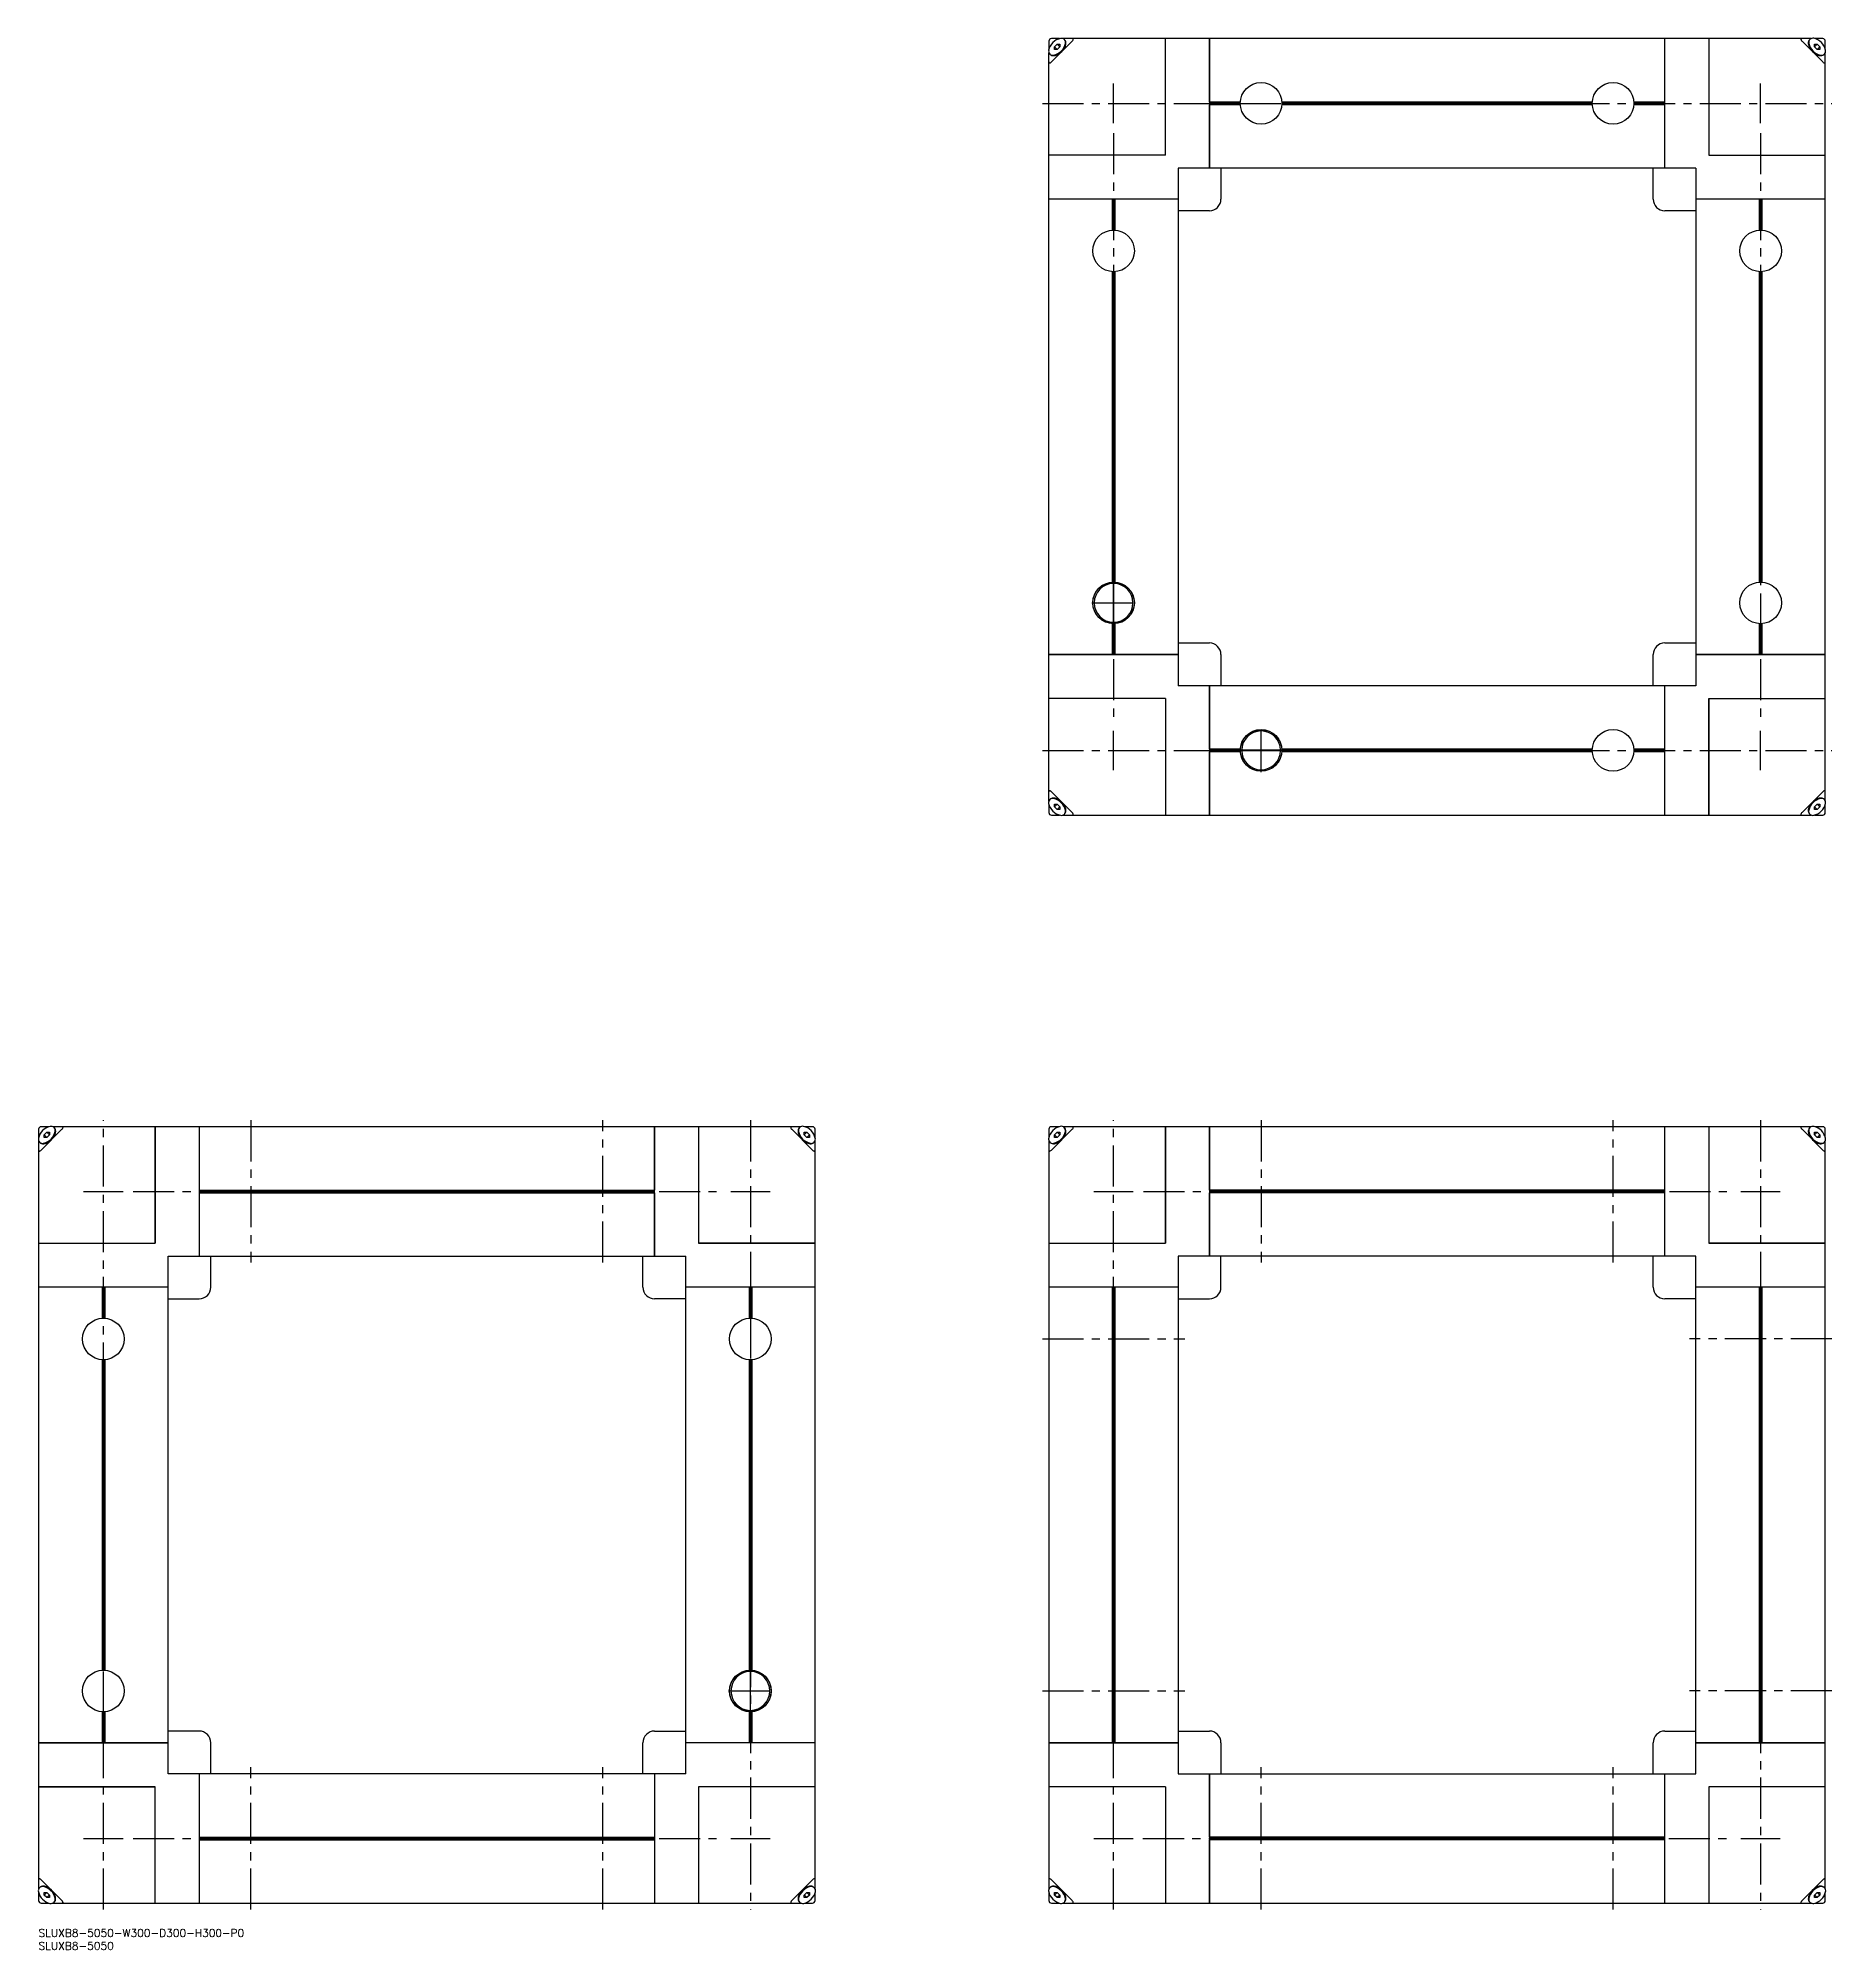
# Model space of a CAD drawing. Extents: x 0 to 693, y -8 to 731.
import ezdxf

# ---------------------------------------------------------------- set-up
doc = ezdxf.new("R2010")
doc.units = 0
doc.header["$LTSCALE"] = 0.5
doc.linetypes.add('CENTER', pattern=[50.8, 31.75, -6.35, 6.35, -6.35])
for name, color, linetype in [('MSM_CENTER', 1, 'CENTER'), ('MSM_CONTINUOUS', 7, 'CONTINUOUS'), ('MSM_PART_NUMBER', 7, 'CONTINUOUS')]:
    doc.layers.add(name, color=color, linetype=linetype)
doc.styles.get("Standard").update_dxf_attribs({"font": 'txt.shx', "height": 3, "bigfont": 'bigfont.shx'})

msp = doc.modelspace()

# ---------------------------------------------------------------- linework, layer by layer
at = {"layer": 'MSM_CENTER'}
for p, q in [((415.34, 697.8), (415.34, 713.03)), ((665.34, 697.8), (665.34, 713.03)), ((387.84, 705.41), (692.84, 705.41)), ((415.34, 693.86), (415.34, 466.76)), ((665.34, 693.86), (665.34, 466.96)), ((406.94, 512.41), (423.74, 512.41)), ((415.34, 447.8), (415.34, 463.03)), ((472.34, 447.01), (472.34, 463.81)), ((665.34, 447.8), (665.34, 463.03)), ((387.84, 455.41), (692.84, 455.41)), ((25, 7.5), (25, 312.5)), ((82, 312.5), (82, 257.5)), ((218, 257.5), (218, 312.5)), ((275, 312.5), (275, 7.5)), ((415.34, 7.5), (415.34, 312.5)), ((472.34, 312.5), (472.34, 257.5)), ((608.34, 257.5), (608.34, 312.5)), ((665.34, 312.5), (665.34, 7.5)), ((17.39, 285), (32.61, 285)), ((36.55, 285), (263.45, 285)), ((267.39, 285), (282.61, 285)), ((407.72, 285), (422.95, 285)), ((426.89, 285), (653.79, 285)), ((657.72, 285), (672.95, 285)), ((387.84, 228), (442.84, 228)), ((692.84, 228), (637.84, 228)), ((266.6, 92), (283.4, 92)), ((387.84, 92), (442.84, 92)), ((692.84, 92), (637.84, 92)), ((82, 7.5), (82, 62.5)), ((218, 7.5), (218, 62.5)), ((472.34, 7.5), (472.34, 62.5)), ((608.34, 7.5), (608.34, 62.5)), ((17.39, 35), (32.61, 35)), ((36.55, 35), (263.65, 35)), ((267.39, 35), (282.61, 35)), ((407.72, 35), (422.95, 35)), ((426.69, 35), (653.79, 35)), ((657.72, 35), (672.95, 35))]:
    msp.add_line(p, q, dxfattribs=at)
at = {"layer": 'MSM_CONTINUOUS'}
for p, q in [((390.34, 729.41), (390.34, 726.25)), ((390.34, 435.83), (390.34, 724.99)), ((394.5, 730.41), (391.34, 730.41)), ((391.34, 721.41), (399.34, 729.41)), ((392.16, 724.01), (393.57, 724.21)), ((392.48, 727.25), (393.5, 728.27)), ((393.49, 726.24), (392.48, 727.25)), ((392.48, 726.23), (392.48, 727.25)), ((393.49, 726.24), (392.48, 726.23)), ((394.51, 727.26), (393.49, 726.24)), ((394.51, 727.26), (393.5, 728.27)), ((393.5, 728.27), (394.52, 728.27)), ((394.52, 728.27), (394.51, 727.26)), ((684.82, 730.41), (395.77, 730.41)), ((396.54, 727.18), (396.74, 728.59)), ((435.34, 685.41), (435.34, 730.41)), ((435.34, 685.41), (435.34, 730.41)), ((452.34, 730.41), (452.34, 680.41)), ((452.34, 705.93), (452.34, 730.41)), ((628.34, 680.41), (628.34, 730.41)), ((628.34, 705.93), (628.34, 730.41)), ((645.34, 730.41), (645.34, 685.41)), ((645.34, 730.41), (645.34, 685.41)), ((681.34, 729.41), (689.34, 721.41)), ((683.94, 728.59), (684.14, 727.17)), ((686.16, 727.29), (687.18, 728.31)), ((686.16, 727.28), (686.16, 728.31)), ((686.16, 728.31), (687.18, 728.31)), ((687.17, 726.26), (686.16, 727.28)), ((689.34, 730.41), (686.36, 730.41)), ((687.05, 724.25), (688.45, 724.03)), ((687.17, 726.27), (688.2, 727.28)), ((688.19, 726.26), (687.17, 726.26)), ((687.18, 728.31), (688.2, 727.28)), ((688.2, 727.28), (688.19, 726.26)), ((690.34, 726.31), (690.34, 729.41)), ((690.34, 435.84), (690.34, 725.02)), ((464.3, 705.93), (452.34, 705.93)), ((464.29, 705.41), (452.34, 705.41)), ((452.34, 680.41), (452.34, 704.89)), ((464.3, 704.89), (452.34, 704.89)), ((600.3, 705.93), (480.37, 705.93)), ((600.3, 704.89), (480.37, 704.89)), ((600.29, 705.41), (480.39, 705.41)), ((628.34, 705.93), (616.37, 705.93)), ((628.34, 704.89), (616.37, 704.89)), ((628.34, 705.41), (616.39, 705.41)), ((628.34, 680.41), (628.34, 704.89)), ((435.34, 685.41), (390.34, 685.41)), ((435.34, 685.41), (390.34, 685.41)), ((640.34, 680.41), (440.34, 680.41)), ((440.34, 680.41), (440.34, 480.41)), ((456.84, 680.41), (456.84, 668.41)), ((623.84, 668.41), (623.84, 680.41)), ((640.34, 680.41), (640.34, 480.41)), ((645.34, 685.41), (690.34, 685.41)), ((645.34, 685.41), (690.34, 685.41)), ((414.82, 668.41), (390.34, 668.41)), ((440.34, 668.41), (390.34, 668.41)), ((414.82, 668.41), (414.82, 656.45)), ((415.34, 668.41), (415.34, 656.46)), ((440.34, 668.41), (415.86, 668.41)), ((415.86, 668.41), (415.86, 656.45)), ((664.82, 668.41), (640.34, 668.41)), ((690.34, 668.41), (640.34, 668.41)), ((664.82, 668.41), (664.82, 656.45)), ((665.34, 668.41), (665.34, 656.46)), ((665.86, 668.41), (665.86, 656.45)), ((690.34, 668.41), (665.86, 668.41)), ((452.34, 663.91), (440.34, 663.91)), ((640.34, 663.91), (628.34, 663.91)), ((414.82, 640.38), (414.82, 520.45)), ((415.34, 640.36), (415.34, 520.46)), ((415.86, 640.38), (415.86, 520.45)), ((664.82, 640.38), (664.82, 520.45)), ((665.34, 640.36), (665.34, 520.46)), ((665.86, 640.38), (665.86, 520.45)), ((415.24, 520.11), (415.24, 504.71)), ((415.44, 504.71), (415.44, 520.11)), ((414.82, 504.38), (414.82, 492.41)), ((415.34, 504.36), (415.34, 492.41)), ((415.86, 504.38), (415.86, 492.41)), ((664.82, 504.38), (664.82, 492.41)), ((665.34, 504.36), (665.34, 492.41)), ((665.86, 504.38), (665.86, 492.41)), ((440.34, 496.91), (452.34, 496.91)), ((628.34, 496.91), (640.34, 496.91)), ((390.34, 492.41), (440.34, 492.41)), ((414.82, 492.41), (390.34, 492.41)), ((440.34, 492.41), (415.86, 492.41)), ((456.84, 492.41), (456.84, 480.41)), ((623.84, 480.41), (623.84, 492.41)), ((640.34, 492.41), (690.34, 492.41)), ((664.82, 492.41), (640.34, 492.41)), ((690.34, 492.41), (665.86, 492.41)), ((640.34, 480.41), (440.34, 480.41)), ((452.34, 480.41), (452.34, 430.41)), ((452.34, 455.93), (452.34, 480.41)), ((628.34, 455.93), (628.34, 480.41)), ((628.34, 430.41), (628.34, 480.41)), ((435.34, 475.41), (390.34, 475.41)), ((435.34, 475.41), (390.34, 475.41)), ((435.34, 475.41), (435.34, 430.41)), ((435.34, 475.41), (435.34, 430.41)), ((645.34, 475.41), (690.34, 475.41)), ((645.34, 430.41), (645.34, 475.41)), ((645.34, 475.41), (690.34, 475.41)), ((645.34, 475.41), (645.34, 430.41)), ((464.3, 455.93), (452.34, 455.93)), ((464.29, 455.41), (452.34, 455.41)), ((452.34, 430.41), (452.34, 454.89)), ((464.3, 454.89), (452.34, 454.89)), ((480.04, 455.51), (464.64, 455.51)), ((464.64, 455.31), (480.04, 455.31)), ((600.3, 455.93), (480.37, 455.93)), ((600.3, 454.89), (480.37, 454.89)), ((600.29, 455.41), (480.39, 455.41)), ((628.34, 455.93), (616.37, 455.93)), ((628.34, 454.89), (616.37, 454.89)), ((628.34, 455.41), (616.39, 455.41)), ((628.34, 430.41), (628.34, 454.89)), ((399.34, 431.41), (391.34, 439.41)), ((393.57, 436.61), (392.18, 436.81)), ((689.34, 439.41), (681.34, 431.41)), ((688.47, 436.81), (687.1, 436.61)), ((390.34, 434.57), (390.34, 431.41)), ((391.34, 430.41), (394.5, 430.41)), ((393.49, 434.59), (392.48, 433.58)), ((392.48, 433.58), (392.48, 434.59)), ((392.48, 434.59), (393.49, 434.59)), ((393.5, 432.56), (392.48, 433.58)), ((393.49, 434.59), (394.51, 433.57)), ((394.51, 433.57), (393.5, 432.56)), ((394.52, 432.55), (393.5, 432.56)), ((394.51, 433.57), (394.52, 432.55)), ((395.77, 430.41), (684.92, 430.41)), ((396.74, 432.26), (396.54, 433.65)), ((684.14, 433.65), (683.94, 432.28)), ((686.16, 433.57), (687.18, 434.59)), ((686.16, 433.57), (687.17, 432.56)), ((686.16, 432.55), (686.16, 433.57)), ((687.17, 432.56), (686.16, 432.55)), ((686.18, 430.41), (689.34, 430.41)), ((688.19, 433.58), (687.17, 432.56)), ((687.18, 434.59), (688.19, 433.58)), ((687.18, 434.59), (688.2, 434.59)), ((688.2, 434.59), (688.19, 433.58)), ((690.34, 431.41), (690.34, 434.57)), ((0, 309), (0, 305.9)), ((0, 304.61), (0, 15.52)), ((3.97, 310), (1, 310)), ((1, 301), (9, 309)), ((1.91, 303.62), (3.29, 303.84)), ((2.14, 306.87), (3.16, 307.9)), ((3.17, 305.85), (2.14, 306.87)), ((2.14, 305.85), (2.14, 306.87)), ((3.16, 305.85), (2.14, 305.85)), ((4.18, 306.88), (3.16, 307.9)), ((3.16, 307.9), (4.18, 307.9)), ((4.18, 306.87), (3.16, 305.85)), ((4.18, 307.9), (4.18, 306.87)), ((294.48, 310), (5.52, 310)), ((6.19, 306.76), (6.4, 308.16)), ((45, 310), (45, 265)), ((45, 265), (45, 310)), ((62, 310), (62, 285.52)), ((62, 310), (62, 260)), ((238, 260), (238, 310)), ((238, 310), (238, 285.52)), ((255, 310), (255, 265)), ((255, 310), (255, 265)), ((291, 309), (299, 301)), ((293.6, 308.16), (293.81, 306.75)), ((295.82, 306.88), (296.84, 307.9)), ((295.82, 306.87), (295.82, 307.9)), ((295.82, 307.9), (296.84, 307.9)), ((296.84, 305.85), (295.82, 306.87)), ((299, 310), (296.03, 310)), ((296.69, 303.84), (298.1, 303.62)), ((296.83, 305.85), (297.86, 306.87)), ((296.84, 307.9), (297.86, 306.87)), ((297.86, 305.85), (296.84, 305.85)), ((297.86, 306.87), (297.86, 305.85)), ((300, 305.9), (300, 309)), ((300, 15.52), (300, 304.62)), ((390.34, 309), (390.34, 305.9)), ((390.34, 304.62), (390.34, 15.42)), ((394.31, 310), (391.34, 310)), ((391.34, 301), (399.34, 309)), ((392.24, 303.62), (393.62, 303.84)), ((392.48, 306.87), (393.49, 307.9)), ((393.51, 305.85), (392.48, 306.87)), ((392.48, 305.85), (392.48, 306.87)), ((393.5, 305.85), (392.48, 305.85)), ((394.52, 306.88), (393.49, 307.9)), ((393.49, 307.9), (394.51, 307.9)), ((394.52, 306.87), (393.5, 305.85)), ((394.51, 307.9), (394.52, 306.87)), ((684.82, 310), (395.87, 310)), ((396.53, 306.76), (396.74, 308.16)), ((435.34, 310), (435.34, 265)), ((435.34, 265), (435.34, 310)), ((452.34, 310), (452.34, 260)), ((452.34, 285.52), (452.34, 310)), ((628.34, 285.52), (628.34, 310)), ((628.34, 260), (628.34, 310)), ((645.34, 310), (645.34, 265)), ((645.34, 310), (645.34, 265)), ((681.34, 309), (689.34, 301)), ((683.95, 308.11), (684.14, 306.77)), ((686.16, 306.88), (687.18, 307.9)), ((686.16, 306.87), (686.16, 307.9)), ((686.16, 307.9), (687.18, 307.9)), ((687.17, 305.85), (686.16, 306.87)), ((689.34, 310), (686.38, 310)), ((687.07, 303.83), (688.39, 303.63)), ((687.17, 305.85), (688.2, 306.87)), ((688.19, 305.85), (687.17, 305.85)), ((687.18, 307.9), (688.2, 306.87)), ((688.2, 306.87), (688.19, 305.85)), ((690.34, 305.91), (690.34, 309)), ((690.34, 15.52), (690.34, 304.61)), ((62, 285.52), (238, 285.52)), ((62, 285), (238, 285)), ((62, 284.48), (62, 260)), ((62, 284.48), (238, 284.48)), ((238, 284.48), (238, 260)), ((628.34, 285.52), (452.34, 285.52)), ((628.34, 285), (452.34, 285)), ((452.34, 260), (452.34, 284.48)), ((628.34, 284.48), (452.34, 284.48)), ((628.34, 260), (628.34, 284.48)), ((0, 265), (45, 265)), ((0, 265), (45, 265)), ((50, 60), (50, 260)), ((50, 260), (250, 260)), ((66.5, 248), (66.5, 260)), ((233.5, 248), (233.5, 260)), ((250, 60), (250, 260)), ((255, 265), (300, 265)), ((300, 265), (255, 265)), ((390.34, 265), (435.34, 265)), ((390.34, 265), (435.34, 265)), ((440.34, 260), (440.34, 60)), ((640.34, 260), (440.34, 260)), ((456.84, 248), (456.84, 260)), ((623.84, 248), (623.84, 260)), ((640.34, 60), (640.34, 260)), ((645.34, 265), (690.34, 265)), ((690.34, 265), (645.34, 265)), ((50, 248), (0, 248)), ((24.48, 248), (24.48, 236.03)), ((25, 248), (25, 236.05)), ((25.52, 248), (25.52, 236.03)), ((300, 248), (250, 248)), ((274.48, 248), (274.48, 236.03)), ((275, 248), (275, 236.05)), ((275.52, 248), (275.52, 236.03)), ((414.82, 248), (390.34, 248)), ((440.34, 248), (390.34, 248)), ((414.82, 248), (414.82, 72)), ((415.34, 248), (415.34, 72)), ((440.34, 248), (415.86, 248)), ((415.86, 248), (415.86, 72)), ((664.82, 248), (640.34, 248)), ((690.34, 248), (640.34, 248)), ((664.82, 248), (664.82, 72)), ((665.34, 248), (665.34, 72)), ((690.34, 248), (665.86, 248)), ((665.86, 248), (665.86, 72)), ((50, 243.5), (62, 243.5)), ((250, 243.5), (238, 243.5)), ((440.34, 243.5), (452.34, 243.5)), ((640.34, 243.5), (628.34, 243.5)), ((24.48, 219.97), (24.48, 100.03)), ((25, 219.95), (25, 100.05)), ((25.52, 219.97), (25.52, 100.03)), ((275, 219.95), (274.48, 219.97)), ((274.48, 219.97), (274.48, 100.03)), ((275.52, 219.97), (275, 219.95)), ((275, 219.95), (275, 100.05)), ((275.52, 219.97), (275.52, 100.03)), ((274.9, 99.7), (274.9, 84.3)), ((275.1, 84.3), (275.1, 99.7)), ((24.48, 83.97), (24.48, 72)), ((25, 83.95), (25, 72)), ((25.52, 83.97), (25.52, 72)), ((274.48, 83.97), (274.48, 72)), ((275, 83.95), (275, 72)), ((275.52, 83.97), (275.52, 72)), ((62, 76.5), (50, 76.5)), ((238, 76.5), (250, 76.5)), ((440.34, 76.5), (452.34, 76.5)), ((628.34, 76.5), (640.34, 76.5)), ((0, 72), (50, 72)), ((24.48, 72), (0, 72)), ((50, 72), (25.52, 72)), ((66.5, 60), (66.5, 72)), ((233.5, 60), (233.5, 72)), ((300, 72), (250, 72)), ((390.34, 72), (440.34, 72)), ((414.82, 72), (390.34, 72)), ((440.34, 72), (415.86, 72)), ((456.84, 72), (456.84, 60)), ((623.84, 60), (623.84, 72)), ((640.34, 72), (690.34, 72)), ((664.82, 72), (640.34, 72)), ((690.34, 72), (665.86, 72)), ((250, 60), (50, 60)), ((62, 60), (62, 10)), ((238, 60), (238, 10)), ((440.34, 60), (640.34, 60)), ((452.34, 60), (452.34, 10)), ((452.34, 35.52), (452.34, 60)), ((628.34, 35.52), (628.34, 60)), ((628.34, 10), (628.34, 60)), ((0, 55), (45, 55)), ((45, 55), (0, 55)), ((45, 10), (45, 55)), ((45, 10), (45, 55)), ((300, 55), (255, 55)), ((255, 55), (255, 10)), ((300, 55), (255, 55)), ((255, 55), (255, 10)), ((435.34, 55), (390.34, 55)), ((435.34, 55), (390.34, 55)), ((435.34, 55), (435.34, 10)), ((435.34, 55), (435.34, 10)), ((645.34, 55), (645.34, 10)), ((690.34, 55), (645.34, 55)), ((645.34, 55), (645.34, 10)), ((690.34, 55), (645.34, 55)), ((62, 35.52), (238, 35.52)), ((62, 35), (238, 35)), ((62, 34.48), (238, 34.48)), ((628.34, 35.52), (452.34, 35.52)), ((628.34, 35), (452.34, 35)), ((452.34, 10), (452.34, 34.48)), ((628.34, 34.48), (452.34, 34.48)), ((628.34, 10), (628.34, 34.48)), ((9, 11), (1, 19)), ((3.24, 16.19), (1.89, 16.39)), ((299, 19), (291, 11)), ((298.13, 16.39), (296.75, 16.19)), ((399.34, 11), (391.34, 19)), ((393.57, 16.2), (392.15, 16.4)), ((689.34, 19), (681.34, 11)), ((688.48, 16.4), (687.09, 16.19)), ((0, 13.96), (0, 11)), ((1, 10), (4.09, 10)), ((3.12, 14.18), (2.1, 13.16)), ((2.1, 13.16), (2.1, 14.18)), ((2.1, 14.18), (3.13, 14.18)), ((3.13, 12.14), (2.1, 13.16)), ((3.13, 14.18), (4.15, 13.16)), ((4.15, 13.17), (3.13, 12.14)), ((4.15, 12.14), (3.13, 12.14)), ((4.15, 13.16), (4.15, 12.14)), ((5.4, 10), (294.62, 10)), ((6.37, 11.96), (6.16, 13.29)), ((293.84, 13.29), (293.62, 11.94)), ((295.85, 13.16), (296.87, 14.18)), ((295.85, 13.17), (296.87, 12.14)), ((295.85, 12.14), (295.85, 13.16)), ((296.87, 12.14), (295.85, 12.14)), ((295.91, 10), (299, 10)), ((296.87, 14.18), (297.9, 14.18)), ((297.9, 13.16), (296.87, 12.14)), ((296.88, 14.18), (297.9, 13.16)), ((297.9, 14.18), (297.9, 13.16)), ((300, 11), (300, 13.96)), ((390.34, 14.17), (390.34, 11)), ((391.34, 10), (394.51, 10)), ((393.49, 14.18), (392.48, 13.16)), ((392.48, 13.16), (392.48, 14.18)), ((392.48, 14.18), (393.49, 14.18)), ((393.5, 12.14), (392.48, 13.16)), ((393.49, 14.18), (394.51, 13.16)), ((394.51, 13.16), (393.5, 12.14)), ((394.52, 12.14), (393.5, 12.14)), ((394.51, 13.16), (394.52, 12.14)), ((395.77, 10), (684.95, 10)), ((396.74, 11.82), (396.54, 13.23)), ((684.18, 13.3), (683.97, 11.95)), ((686.18, 13.16), (687.21, 14.18)), ((686.18, 12.14), (686.18, 13.16)), ((687.21, 12.14), (686.18, 12.14)), ((686.19, 13.17), (687.21, 12.14)), ((686.24, 10), (689.34, 10)), ((687.21, 14.18), (688.23, 14.18)), ((688.23, 13.16), (687.21, 12.14)), ((687.22, 14.18), (688.23, 13.16)), ((688.23, 14.18), (688.23, 13.16)), ((690.34, 11), (690.34, 13.96))]:
    msp.add_line(p, q, dxfattribs=at)
for centre, radius in [((472.34, 705.41), 8.05), ((608.34, 705.41), 8.05), ((415.34, 648.41), 8.05), ((665.34, 648.41), 8.05), ((415.34, 512.41), 8.05), ((415.34, 512.41), 8), ((665.34, 512.41), 8.05), ((472.34, 455.41), 8.05), ((472.34, 455.41), 8), ((608.34, 455.41), 8.05), ((25, 228), 8.05), ((275, 228), 8.05), ((25, 92), 8.05), ((275, 92), 8.05), ((275, 92), 8)]:
    msp.add_circle(centre, radius, dxfattribs=at)
for centre, radius, start, end in [((392.03, 725.61), 1.8, 169.894, 220.98062), ((396.12, 724.63), 6.01, 102.447, 167.553), ((391.34, 729.41), 1, 90, 180), ((391.86, 725.81), 1.83, 229.40589, 279.71949), ((392.01, 725.55), 1.72, 224.70342, 276.75207), ((390.87, 729.88), 6.01, 282.447, 347.553), ((391.88, 727.64), 3.82, 275.05081, 294.92608), ((390.71, 730.04), 6.49, 295.3369, 334.66308), ((395.15, 728.73), 1.79, 48.8846, 100.24078), ((394.94, 728.89), 1.83, 350.30397, 40.57065), ((395.21, 728.74), 1.72, 353.2775, 45.31992), ((393.25, 728.84), 3.68, 334.63769, 355.29904), ((399.34, 729.59), 0.82, 78.88541, 90.06817), ((398.24, 730.59), 1.61, 313.05764, 337.52971), ((399.41, 729.99), 0.417, 56.94832, 78.19137), ((399.5, 730.13), 0.25, 27.64205, 56.48503), ((399.49, 730.13), 0.258, 357.56887, 27.63607), ((399.22, 730.14), 0.532, 341.80436, 357.48179), ((681.23, 730.11), 0.303, 150.21432, 191.03983), ((681.71, 730.22), 0.799, 191.57413, 208.06218), ((681.2, 730.11), 0.282, 110.82314, 146.45437), ((682.69, 730.8), 1.94, 209.75867, 225.79325), ((681.33, 729.76), 0.657, 89.03118, 110.34392), ((685.86, 728.7), 2.11, 162.76611, 185.83672), ((687.79, 728.95), 4.05, 186.45447, 208.33275), ((685.27, 728.87), 1.49, 134.30383, 162.17027), ((685.79, 728.9), 1.88, 139.39995, 189.65076), ((689.78, 729.86), 5.98, 192.31062, 257.12761), ((690.01, 730.1), 6.56, 208.01139, 243.79902), ((685.56, 728.74), 1.83, 79.09837, 130.72738), ((684.57, 724.71), 5.98, 12.31062, 77.12761), ((688.74, 727.47), 3.63, 243.402, 267.16802), ((688.81, 725.78), 1.79, 258.38638, 311.43937), ((688.65, 725.79), 1.95, 267.53292, 291.73049), ((689.34, 729.41), 1, 0, 90), ((688.82, 725.29), 1.42, 292.72533, 319.91693), ((688.64, 725.64), 1.81, 318.34124, 10.70946), ((391.22, 721.42), 0.878, 180.29793, 190.74007), ((390.76, 721.34), 0.418, 191.83428, 213.02603), ((390.61, 721.24), 0.243, 213.03765, 242.83527), ((390.63, 721.27), 0.266, 242.82705, 271.96801), ((390.61, 721.53), 0.534, 272.55285, 288.161), ((390.45, 721.98), 1.01, 289.15086, 302.47211), ((389.86, 722.86), 2.07, 303.07961, 315.56506), ((690.67, 722.69), 1.85, 223.81595, 240.63214), ((690.13, 721.77), 0.781, 241.7721, 258.70857), ((690.04, 721.29), 0.287, 257.95699, 300.90933), ((690.03, 721.28), 0.285, 303.7497, 338.97278), ((689.75, 721.39), 0.587, 338.36565, 2.25925), ((452.34, 668.41), 4.5, 270, 0), ((628.34, 668.41), 4.5, 180, 270), ((415.34, 512.41), 7.5, 90.76397, 269.23603), ((415.34, 512.41), 7.7, 89.25588, 90.74412), ((415.34, 512.41), 7.5, 270.76397, 89.23603), ((415.34, 512.41), 7.7, 269.25588, 270.74412), ((452.34, 492.41), 4.5, 0, 90), ((628.34, 492.41), 4.5, 90, 180), ((472.34, 455.41), 7.5, 0.76397, 179.23603), ((472.34, 455.41), 7.7, 179.25588, 180.74412), ((472.34, 455.41), 7.5, 180.76397, 359.23603), ((472.34, 455.41), 7.7, 359.25588, 0.74412), ((392.05, 435.21), 1.83, 139.3608, 190.26279), ((391.06, 439.42), 0.722, 162.48829, 180.41647), ((390.71, 439.52), 0.357, 141.03473, 160.21983), ((390.63, 439.57), 0.263, 115.20022, 138.75305), ((390.63, 439.53), 0.295, 92.52083, 112.3877), ((390.62, 439.34), 0.486, 67.47592, 91.20855), ((391.85, 435.04), 1.8, 79.42693, 130.94948), ((390.35, 438.67), 1.21, 51.88172, 67.84372), ((391.96, 435.38), 1.61, 91.29155, 133.83921), ((389.57, 437.64), 2.5, 45.15443, 52.32875), ((391.99, 433.55), 3.45, 63.82241, 91.12788), ((390.86, 430.94), 6.02, 12.67442, 77.32558), ((390.71, 430.78), 6.5, 25.57067, 64.42932), ((689.82, 430.93), 6.04, 102.96787, 167.03213), ((689.99, 430.76), 6.52, 116.297, 153.703), ((688.68, 433.55), 3.44, 87.52236, 117.29154), ((688.82, 435.02), 1.82, 49.29489, 100.97073), ((688.74, 435.42), 1.58, 43.48048, 86.7495), ((690.73, 438.06), 1.94, 121.1933, 135.83778), ((690.12, 439.09), 0.742, 99.1993, 121.82799), ((690.04, 439.51), 0.316, 69.47684, 98.31532), ((688.62, 435.21), 1.83, 349.04983, 40.68455), ((690.05, 439.57), 0.264, 38.41142, 65.7349), ((689.95, 439.51), 0.376, 14.11838, 36.52947), ((689.6, 439.42), 0.734, 359.71244, 14.30041), ((396.13, 436.21), 6.02, 192.67442, 257.32558), ((391.34, 431.41), 1, 180, 270), ((395.15, 432.08), 1.78, 259.08596, 311.29045), ((394.95, 431.93), 1.82, 319.21574, 10.40785), ((395.35, 432.01), 1.57, 313.33707, 359.37127), ((393.45, 432.06), 3.47, 358.95033, 26.06757), ((397.59, 429.67), 2.47, 37.62164, 44.89517), ((399.34, 431.15), 0.741, 269.81868, 287.27656), ((398.61, 430.44), 1.19, 21.97519, 38.29938), ((399.45, 430.76), 0.329, 289.40972, 309.85619), ((399.5, 430.69), 0.248, 310.53136, 335.51538), ((399.27, 430.7), 0.484, 358.7382, 22.57733), ((399.47, 430.7), 0.284, 337.23128, 357.86019), ((681.26, 430.71), 0.334, 172.47473, 199.73311), ((681.66, 430.63), 0.743, 148.18658, 170.78612), ((681.16, 430.69), 0.233, 202.42354, 233.43015), ((681.24, 430.79), 0.368, 233.232, 256.12014), ((682.7, 430.01), 1.96, 134.21887, 148.75005), ((681.33, 431.13), 0.715, 255.51166, 270.47549), ((687.2, 432.08), 3.45, 152.76968, 182.47988), ((685.38, 432.03), 1.62, 183.78231, 226.16211), ((685.75, 431.94), 1.85, 169.34795, 220.38643), ((685.55, 432.16), 1.85, 229.74897, 280.51665), ((684.53, 436.22), 6.04, 282.96787, 347.03213), ((689.34, 431.41), 1, 270, 0), ((1.72, 305.24), 1.83, 169.09938, 221.36455), ((5.77, 304.28), 5.99, 103.09739, 167.46438), ((1, 309), 1, 90, 180), ((1.54, 305.42), 1.84, 229.31384, 281.34578), ((1.49, 304.83), 1.37, 219.24399, 253.85965), ((1.73, 305.69), 2.26, 253.93177, 275.86778), ((0.55, 309.46), 5.99, 283.09739, 347.46438), ((1.5, 307.37), 3.96, 276.75474, 296.89882), ((0.31, 309.7), 6.58, 296.91784, 331.29943), ((4.77, 308.3), 1.85, 49.54214, 101.11747), ((4.6, 308.5), 1.83, 349.11215, 41.35177), ((2.4, 308.59), 4.21, 330.96749, 350.35717), ((5.05, 308.44), 1.52, 12.52581, 45.13191), ((4.29, 308.28), 2.3, 349.94694, 12.28303), ((9, 309.28), 0.724, 74.2307, 90.31891), ((7.64, 310.4), 1.95, 314.19797, 328.59562), ((9.12, 309.67), 0.31, 40.31474, 75.49753), ((8.72, 309.76), 0.692, 327.3413, 356.48034), ((9.14, 309.71), 0.274, 0.84994, 36.69494), ((290.86, 309.71), 0.272, 148.02087, 183.22262), ((291.29, 309.76), 0.704, 185.4687, 212.09394), ((290.86, 309.69), 0.284, 109.86481, 145.55868), ((292.36, 310.4), 1.96, 211.21015, 225.78441), ((290.99, 309.31), 0.694, 89.49542, 109.23172), ((295.27, 308.29), 1.86, 137.22129, 190.52279), ((297.79, 308.63), 4.41, 188.93958, 212.9909), ((295.45, 308.49), 1.88, 139.34305, 190.03553), ((299.45, 309.46), 5.99, 192.46259, 256.97564), ((295.22, 308.32), 1.84, 78.83128, 130.66659), ((299.76, 309.78), 6.69, 212.00519, 239.80521), ((294.23, 304.29), 5.99, 12.46259, 76.97564), ((298.52, 307.52), 4.11, 238.93534, 264.12782), ((298.46, 305.4), 1.82, 258.50597, 310.9919), ((298.32, 305.14), 1.72, 262.75544, 317.13335), ((299, 309), 1, 0, 90), ((298.25, 305.25), 1.86, 319.05949, 10.3191), ((392.08, 305.25), 1.86, 169.57263, 220.96045), ((396.11, 304.29), 5.99, 103.06532, 167.49645), ((391.34, 309), 1, 90, 180), ((391.89, 305.47), 1.89, 230.01177, 280.5787), ((391.83, 304.83), 1.37, 219.05136, 241.8719), ((392.04, 305.39), 1.96, 244.05065, 271.97316), ((391.92, 307.09), 3.68, 272.84215, 296.85722), ((390.89, 309.46), 5.99, 283.06532, 347.49645), ((390.46, 309.9), 6.84, 297.16995, 331.01965), ((395.12, 308.36), 1.8, 48.79716, 101.79331), ((394.91, 308.5), 1.85, 349.53621, 40.99686), ((392.91, 308.52), 4.03, 331.29108, 353.75423), ((395.45, 308.48), 1.45, 22.92022, 45.68775), ((394.9, 308.3), 2.02, 353.91529, 21.80399), ((399.34, 309.28), 0.718, 75.91417, 90.48697), ((398.1, 310.29), 1.79, 313.83597, 333.79894), ((399.45, 309.67), 0.317, 36.84211, 78.40711), ((399.15, 309.74), 0.606, 336.89219, 356.77778), ((399.49, 309.71), 0.265, 358.33669, 33.31582), ((681.28, 309.7), 0.359, 162.80404, 196.79753), ((681.17, 309.73), 0.239, 132.48934, 160.5693), ((681.78, 309.83), 0.877, 195.86383, 211.26882), ((681.21, 309.67), 0.309, 106.47449, 132.17892), ((682.79, 310.48), 2.07, 211.92874, 225.39619), ((681.33, 309.27), 0.731, 89.73971, 106.6949), ((686.02, 308.28), 2.27, 170.09302, 189.11047), ((685.29, 308.44), 1.52, 134.59177, 171.16875), ((687.45, 308.44), 3.7, 188.06733, 205.73345), ((685.78, 308.49), 1.87, 139.14125, 191.60226), ((689.81, 309.48), 6.02, 193.09988, 256.33835), ((689.95, 309.63), 6.48, 205.57814, 246.18753), ((685.57, 308.29), 1.86, 77.7179, 130.41505), ((684.55, 304.26), 6.02, 13.10106, 76.33717), ((688.78, 307.11), 3.7, 247.05992, 264.31253), ((688.79, 305.41), 1.82, 257.10903, 311.02391), ((688.62, 305.54), 2.12, 264.29056, 284.06095), ((688.82, 304.88), 1.43, 283.01645, 320.13799), ((689.34, 309), 1, 0, 90), ((688.59, 305.25), 1.86, 318.90162, 11.84189), ((0.73, 301), 0.73, 179.74731, 195.70308), ((0.33, 300.88), 0.314, 194.73274, 229.455), ((0.29, 300.86), 0.274, 233.28481, 269.17032), ((0.24, 301.28), 0.695, 273.59199, 302.58636), ((-0.41, 302.38), 1.97, 301.47997, 315.72644), ((300.41, 302.37), 1.96, 224.25071, 238.75472), ((299.74, 301.24), 0.651, 236.78338, 265.65399), ((299.71, 300.86), 0.278, 267.14174, 301.61477), ((299.68, 300.87), 0.298, 305.34053, 339.23597), ((299.3, 300.99), 0.696, 340.78893, 0.48393), ((391.01, 300.99), 0.671, 179.00419, 194.58446), ((390.66, 300.88), 0.308, 190.93767, 233.79829), ((390.63, 300.86), 0.276, 237.37265, 270.97485), ((390.6, 301.19), 0.603, 273.17172, 293.1583), ((390.05, 302.24), 1.79, 296.2139, 316.19814), ((690.75, 302.38), 1.98, 224.28477, 238.3903), ((690.12, 301.34), 0.758, 237.51856, 255.34879), ((690.04, 300.93), 0.344, 252.43238, 287.96605), ((690.07, 300.83), 0.235, 289.16873, 317.77263), ((689.99, 300.88), 0.328, 318.5913, 342.75528), ((689.6, 301), 0.733, 343.32922, 0.23617), ((62, 248), 4.5, 270, 0), ((238, 248), 4.5, 180, 270), ((452.34, 248), 4.5, 270, 0), ((628.34, 248), 4.5, 180, 270), ((275, 92), 7.5, 90.76397, 269.23603), ((275, 92), 7.7, 89.25588, 90.74412), ((275, 92), 7.5, 270.76397, 89.23603), ((275, 92), 7.7, 269.25588, 270.74412), ((277.48, 85.19), 2.25, 7.29097, 8.6961), ((62, 72), 4.5, 0, 90), ((238, 72), 4.5, 90, 180), ((452.34, 72), 4.5, 0, 90), ((628.34, 72), 4.5, 90, 180), ((1.65, 14.77), 1.81, 138.5912, 192.96058), ((0.88, 19), 0.881, 169.2988, 179.69387), ((0.42, 19.07), 0.418, 142.17026, 168.15088), ((0.27, 19.18), 0.233, 114.82484, 138.85025), ((0.28, 19.16), 0.255, 91.24234, 115.65386), ((0.29, 18.95), 0.463, 70.00276, 91.56026), ((1.52, 14.54), 1.89, 78.80347, 130.76829), ((-0.19, 17.88), 1.64, 43.27162, 66.96784), ((1.58, 15.01), 1.57, 110.47152, 136.26521), ((1.71, 14.5), 2.09, 83.143, 108.6511), ((0.52, 10.53), 6.02, 13.67947, 76.8823), ((1.46, 12.52), 4.08, 63.21858, 82.97564), ((0.28, 10.28), 6.61, 27.72144, 62.84033), ((299.47, 10.53), 6.01, 102.92682, 166.51141), ((299.76, 10.26), 6.66, 120.23055, 151.57985), ((298.67, 12.16), 4.47, 100.92208, 120.25044), ((298.27, 14.24), 2.34, 79.5807, 101.06774), ((298.49, 14.57), 1.86, 48.97225, 101.40638), ((298.45, 15.06), 1.51, 44.56542, 80.46484), ((300.22, 17.84), 1.68, 113.25799, 136.42991), ((299.71, 18.98), 0.435, 87.4186, 110.44214), ((298.29, 14.77), 1.87, 348.14407, 40.35375), ((299.72, 19.15), 0.263, 56.01392, 87.91359), ((299.71, 19.16), 0.254, 30.92613, 54.14529), ((299.57, 19.08), 0.419, 8.75693, 31.13859), ((299.28, 19.01), 0.721, 359.47618, 10.60789), ((392.05, 14.8), 1.82, 139.34999, 189.47617), ((391.07, 19), 0.728, 163.94039, 180.26705), ((390.67, 19.12), 0.315, 136.9589, 164.53138), ((390.62, 19.16), 0.259, 101.66767, 135.525), ((390.63, 19.01), 0.405, 76.30175, 98.23187), ((391.83, 14.68), 1.75, 79.44823, 131.72561), ((390.48, 18.49), 0.942, 57.01824, 75.02904), ((391.87, 15.11), 1.45, 109.27905, 135.28608), ((389.74, 17.41), 2.26, 44.88938, 56.145), ((392.03, 14.65), 1.93, 90.43818, 109.22917), ((391.95, 13.05), 3.54, 64.74478, 89.04551), ((390.87, 10.54), 6, 12.31053, 77.68947), ((390.71, 10.37), 6.49, 25.09319, 64.90681), ((689.8, 10.54), 6.01, 102.77945, 166.65878), ((690.1, 10.26), 6.65, 120.28864, 151.52176), ((688.9, 12.39), 4.22, 95.97548, 120.83469), ((688.64, 14.53), 2.06, 73.19585, 94.93175), ((688.84, 14.61), 1.82, 48.49032, 101.5711), ((688.81, 15.09), 1.47, 44.78665, 73.11951), ((691.09, 17.25), 2.47, 129.72895, 135.08241), ((690.51, 17.96), 1.56, 118.03406, 129.95032), ((690.13, 18.66), 0.76, 102.31346, 117.55447), ((690.04, 19.1), 0.315, 63.61409, 103.07915), ((688.66, 14.78), 1.84, 348.04946, 40.76558), ((690.06, 19.17), 0.245, 36.75778, 60.9503), ((689.96, 19.1), 0.37, 16.63019, 35.95229), ((689.61, 19), 0.722, 359.66572, 15.87828), ((5.74, 15.79), 6.02, 193.67947, 256.8823), ((1, 11), 1, 180, 270), ((4.76, 11.71), 1.82, 257.60288, 311.60799), ((4.57, 11.55), 1.85, 319.39228, 12.52038), ((5.09, 11.54), 1.46, 310.23939, 341.89487), ((2.64, 11.51), 3.95, 7.41112, 27.96472), ((4.34, 11.73), 2.24, 343.24584, 7.23883), ((8.04, 9.92), 1.44, 21.37741, 48.38313), ((9, 10.84), 0.836, 270.02969, 280.97764), ((9.08, 10.4), 0.396, 280.91291, 308.57548), ((9.16, 10.28), 0.253, 312.09333, 334.23158), ((8.99, 10.3), 0.426, 357.48384, 20.95314), ((9.14, 10.29), 0.271, 335.10196, 358.00184), ((291.02, 10.3), 0.43, 159.41018, 182.72908), ((290.86, 10.29), 0.274, 182.71217, 213.36033), ((292.12, 9.81), 1.64, 133.2471, 157.065), ((290.84, 10.29), 0.259, 216.05622, 238.87236), ((290.92, 10.43), 0.419, 238.84176, 261.26272), ((291.01, 10.94), 0.94, 260.68929, 269.22664), ((295.56, 11.72), 2.14, 171.82837, 194.72287), ((297.53, 11.45), 4.13, 151.44037, 172.08375), ((294.91, 11.54), 1.46, 194.55141, 229.63222), ((295.39, 11.54), 1.81, 167.28285, 221.21497), ((295.25, 11.76), 1.87, 229.17862, 281.20002), ((294.27, 15.79), 6.01, 282.92682, 346.51141), ((299, 11), 1, 270, 0), ((396.12, 15.78), 6, 192.31053, 257.68947), ((391.34, 11), 1, 180, 270), ((395.15, 11.66), 1.77, 259.78534, 311.3885), ((394.96, 11.51), 1.8, 319.07466, 9.7515), ((395.41, 11.56), 1.49, 312.93641, 340.25527), ((393.54, 11.65), 3.38, 0.33354, 25.74987), ((394.82, 11.71), 2.11, 341.66455, 358.9323), ((397.86, 9.49), 2.11, 33.46436, 45.50126), ((399.34, 10.73), 0.727, 269.71231, 286.12546), ((399.47, 10.32), 0.301, 284.77665, 313.73306), ((398.87, 10.16), 0.898, 14.75644, 33.47961), ((399.49, 10.29), 0.257, 314.26334, 348.34406), ((399.35, 10.29), 0.401, 351.58767, 13.81098), ((681.21, 10.3), 0.288, 164.89818, 208.29011), ((681.67, 10.21), 0.754, 152.36529, 167.73212), ((681.18, 10.28), 0.252, 209.28972, 232.83343), ((682.37, 9.83), 1.55, 140.01317, 151.98263), ((681.23, 10.36), 0.351, 233.46105, 253.8148), ((681.33, 10.72), 0.721, 254.06962, 270.34516), ((683.04, 9.29), 2.41, 134.84946, 140.33737), ((687.54, 11.57), 3.78, 150.51836, 177.67108), ((685.66, 11.69), 1.9, 178.81287, 201.66428), ((685.2, 11.51), 1.41, 201.73819, 230.21711), ((685.75, 11.54), 1.83, 167.97484, 220.8402), ((685.58, 11.74), 1.85, 228.9114, 281.15002), ((684.61, 15.78), 6.01, 282.77945, 346.65878), ((689.34, 11), 1, 270, 0)]:
    msp.add_arc(centre, radius, start, end, dxfattribs=at)

# ---------------------------------------------------------------- texts
at = {"layer": 'MSM_PART_NUMBER'}
for s, p in [('SLUXB8-5050-W300-D300-H300-P0', (0, -3)), ('SLUXB8-5050', (0, -8))]:
    msp.add_text(s, height=3, dxfattribs=at).set_placement(p)

doc.saveas('drawing.dxf')
